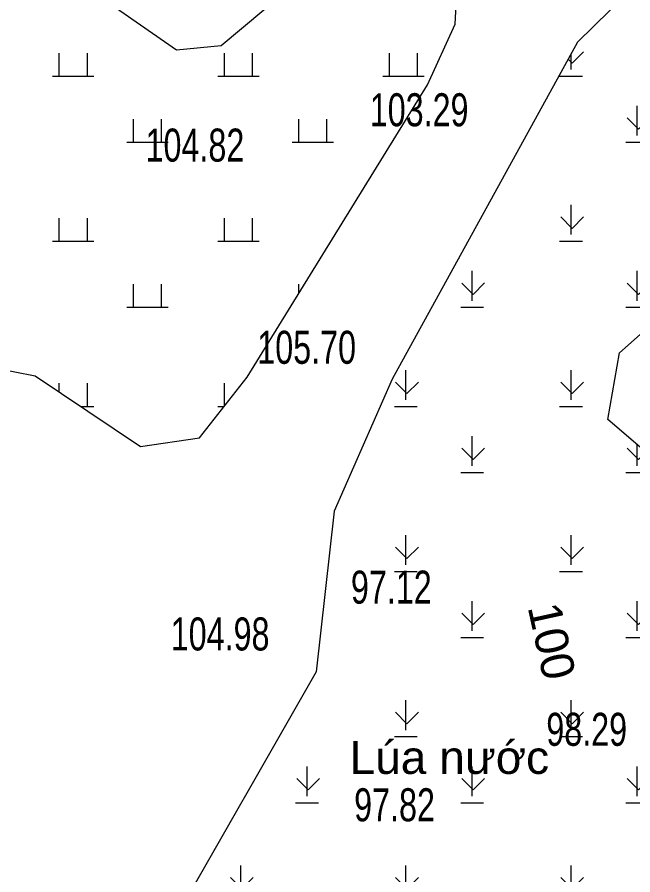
# Model space of a CAD drawing. Header units: metres. Extents: x 431006 to 434411, y 2469261 to 2473208.
# Drawn here: x 432198.9 to 432273.5, y 2471875.3 to 2471979.2 of the extents above; entities that cross this region are included whole.
import ezdxf
from ezdxf.enums import TextEntityAlignment as Align

# ---------------------------------------------------------------- set-up
doc = ezdxf.new("R2010")
doc.units = ezdxf.units.M
doc.header["$MEASUREMENT"] = 0
for name, color, linetype, lineweight in [('1', 8, 'Continuous', 18), ('CAO DO', 8, 'Continuous', 18), ('MH_DongMuc', 8, 'Continuous', 18), ('ranh gioi thuc vat-ks', 8, 'RAO_T_VAT', 18), ('thuc vat-ks', 8, 'Continuous', 18)]:
    doc.layers.add(name, color=color, linetype=linetype, lineweight=lineweight)
doc.styles.add('ks_ten cong trinh', font='')
doc.styles.get("Standard").update_dxf_attribs({"font": 'arial.ttf'})
doc.styles.get('ks_ten cong trinh').set_extended_font_data('.VnArial')
doc.linetypes.add('RAO_T_VAT', pattern='A,0,[133,ltypeshp.shx,S=0.34,R=0,X=-0.17,Y=0],-2,[133,ltypeshp.shx,S=0.08,R=0,X=0,Y=0],-1.5,[133,ltypeshp.shx,S=0.08,R=0,X=0,Y=0],-1.5,[133,ltypeshp.shx,S=0.08,R=0,X=0,Y=0],-2', length=7)

msp = doc.modelspace()

# ---------------------------------------------------------------- hatches: boundary and pattern name
at = {"layer": 'thuc vat-ks'}
h = msp.add_hatch(dxfattribs=at)
h.set_pattern_fill('223', color=9, scale=20, style=0, pattern_type=2)
h.set_pattern_definition([(0, (12.2, 4), (0, 20), [5, -15]), (0, (3.2, 12), (0, 20), [5, -15]), (90, (13, 4), (-20, 1e-15), [2.8, -17.2]), (90, (4, 12), (-20, 1e-15), [2.8, -17.2]), (90, (7.4, 12), (-20, 1e-15), [2.8, -17.2]), (90, (16.4, 4), (-20, 1e-15), [2.8, -17.2])])
h.paths.add_polyline_path([(432200.76, 2472002.87), (432195.69, 2472021.37), (432189.93, 2472030.27), (432184.86, 2472031.14), (432174.37, 2472015.78), (432162.84, 2472004.44), (432162.14, 2471997.28), (432167.55, 2471984.46), (432165.1, 2471979.4), (432160.74, 2471977.13), (432154.79, 2471976.09), (432149.9, 2471978.01), (432140.12, 2471988.83), (432132.78, 2471980.45), (432126.99, 2471960.15), (432133.11, 2471940.78), (432140.27, 2471933.1), (432147.96, 2471930.66), (432157.57, 2471933.8), (432166.31, 2471939.03), (432178.89, 2471940.08), (432201.09, 2471935.72), (432213.84, 2471927.17), (432221.01, 2471928.21), (432226.77, 2471935.54), (432248.62, 2471970.97), (432251.94, 2471978.31), (432252.29, 2471984.41), (432246.7, 2471991.92), (432240.4, 2471991.92), (432231.49, 2471982.32), (432223.63, 2471975.69), (432218.21, 2471975.16), (432208.95, 2471981.62), (432202.12, 2471991.81)])
h = msp.add_hatch(dxfattribs=at)
h.set_pattern_fill('222B', color=9, scale=20, style=0, pattern_type=2)
h.set_pattern_definition([(0, (12.62, 4), (0, 20), [2.76, -17.24]), (0, (4.59, 12), (0, 20), [2.76, -17.24]), (90, (14, 4.8), (-20, 1e-15), [3.6, -16.4]), (90, (5.97, 12.8), (-20, 1e-15), [3.6, -16.4]), (45, (14, 4.8), (0, 20.00000619), [1.952, -26.33228]), (45, (5.97, 12.8), (0, 20.00000619), [1.952, -26.33228]), (315, (12.62, 6.18), (20.00000619, 0), [1.952, -26.33228]), (315, (4.59, 14.18), (20.00000619, 0), [1.952, -26.33228])])
h.paths.add_polyline_path([(432235.13, 2471899.85), (432217.39, 2471868.84), (432195.02, 2471836.45), (432192.35, 2471823.53), (432201.91, 2471797.53), (432211.92, 2471794.87), (432223.05, 2471795.98), (432238.84, 2471801.98), (432246.18, 2471806.2), (432248.4, 2471812.86), (432255.67, 2471836.53), (432256.73, 2471854.58), (432259.88, 2471865.44), (432264.8, 2471870), (432284.31, 2471877.29), (432289.05, 2471880.97), (432290.1, 2471886.58), (432285.36, 2471897.62), (432286.07, 2471902.18), (432290.63, 2471905.51), (432297.82, 2471906.73), (432310.28, 2471907.43), (432310.63, 2471910.76), (432282.56, 2471920.05), (432270.44, 2471930.44), (432271.84, 2471938.5), (432284.14, 2471949.42), (432301.69, 2471957.13), (432305.19, 2471958.36), (432300.11, 2471970.8), (432291.51, 2471981.89), (432284.49, 2471989.08), (432278.52, 2471987.68), (432266.77, 2471976.11), (432244.33, 2471935.3), (432237.31, 2471919.32)])

# ---------------------------------------------------------------- linework, layer by layer
at = {"layer": 'ranh gioi thuc vat-ks', "color": 9, "lineweight": 0, "ltscale": 3}
for points in [[(432278.52, 2471987.68), (432266.77, 2471976.11), (432244.33, 2471935.3), (432237.31, 2471919.32), (432235.13, 2471899.85), (432217.39, 2471868.84)], [(432132.78, 2471980.45), (432126.99, 2471960.15), (432133.11, 2471940.78), (432140.27, 2471933.1), (432147.96, 2471930.66), (432157.57, 2471933.8), (432166.31, 2471939.03), (432178.89, 2471940.08), (432201.09, 2471935.72), (432213.84, 2471927.17), (432221.01, 2471928.21), (432226.77, 2471935.54), (432248.62, 2471970.97), (432251.94, 2471978.31), (432252.29, 2471984.41)], [(432231.49, 2471982.32), (432223.63, 2471975.69), (432218.21, 2471975.16), (432208.95, 2471981.62)], [(432282.56, 2471920.05), (432270.44, 2471930.44), (432271.84, 2471938.5), (432284.14, 2471949.42)]]:
    msp.add_lwpolyline(points, dxfattribs=at)

# ---------------------------------------------------------------- texts
at = {"layer": '1', "color": 9, "linetype": 'Continuous', "style": 'ks_ten cong trinh'}
msp.add_text('Lóa n\xadíc', height=4, dxfattribs=at).set_placement((432251.24, 2471887.5), align=Align.CENTER)
at = {"layer": 'CAO DO', "color": 9, "lineweight": 0, "width": 0.7}
for s, p in [('103.29', (432241.61, 2471965.94, 103.29)), ('104.82', (432214.46, 2471961.66, 104.82)), ('105.70', (432227.99, 2471937.17, 105.7)), ('97.12', (432239.33, 2471908.12, 97.11)), ('104.98', (432217.51, 2471902.45, 104.98)), ('98.29', (432262.99, 2471890.9, 98.29)), ('97.82', (432239.72, 2471881.76, 97.82))]:
    msp.add_text(s, height=4, dxfattribs=at).set_placement(p)
at = {"layer": 'MH_DongMuc', "color": 9, "lineweight": 0}
msp.add_text('100', height=4, rotation=282.3241, dxfattribs=at).set_placement((432263.67, 2471903.59, 100), align=Align.MIDDLE)

doc.saveas('drawing.dxf')
